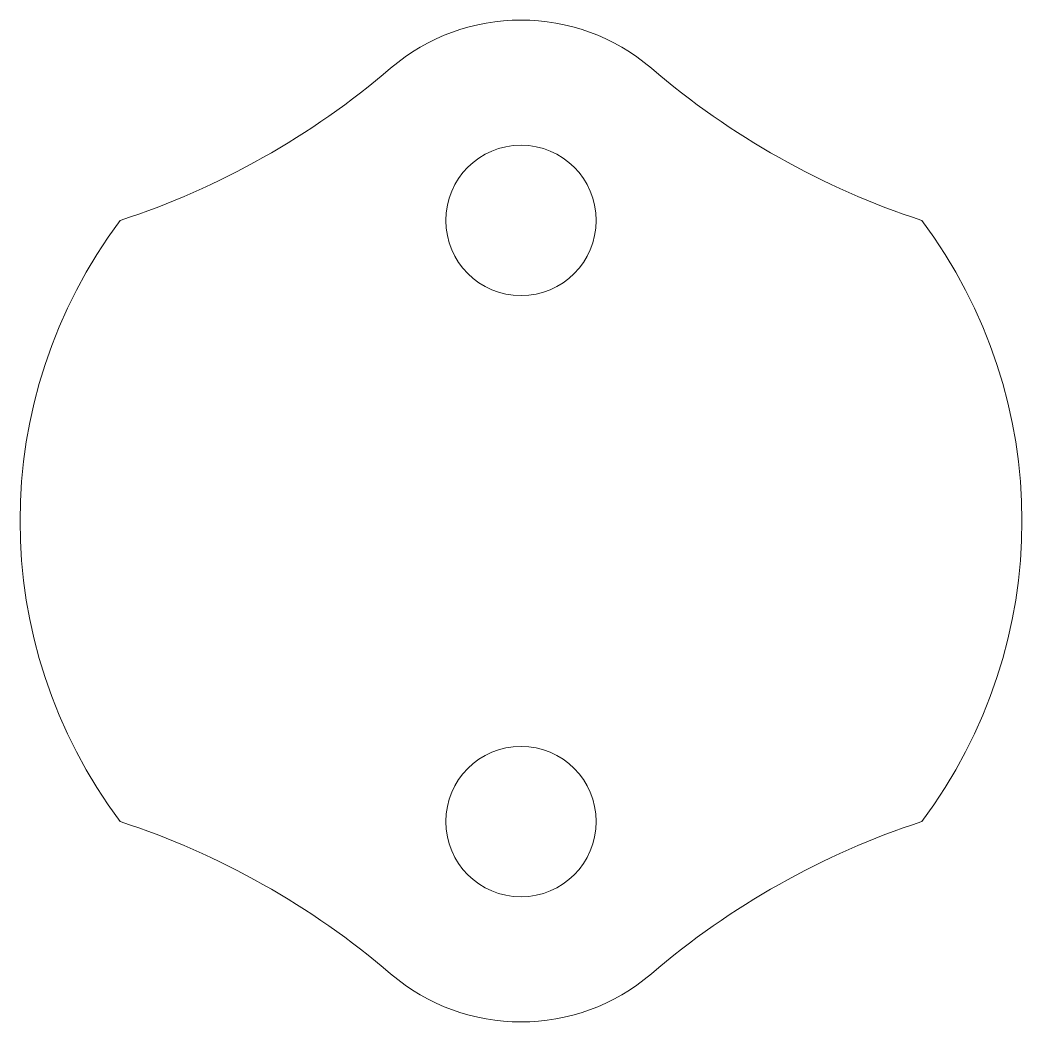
# Model space of a CAD drawing. Header units: inches. Extents: x -0.63 to 0.63, y -0.25 to 1.
import ezdxf

# ---------------------------------------------------------------- set-up
doc = ezdxf.new("R2010")
doc.units = ezdxf.units.IN
doc.header["$MEASUREMENT"] = 0

msp = doc.modelspace()

# ---------------------------------------------------------------- linework, layer by layer
at = {"color": 7, "linetype": 'Continuous', "lineweight": 15}
for centre in [(0, 0.75), (0, 0)]:
    msp.add_circle(centre, 0.0938, dxfattribs=at)
for centre, radius, start, end in [((0, 0.75), 0.25, 49.4257, 130.5743), ((-0.8107, 1.6967), 0.9964, 288.1691, 310.5743), ((0.8107, 1.6967), 0.9964, 229.4257, 251.8309), ((0, 0.375), 0.625, 143.1301, 216.8699), ((0, 0.375), 0.625, 323.1301, 36.8699), ((-0.8107, -0.9467), 0.9964, 49.4257, 71.8309), ((0.8107, -0.9467), 0.9964, 108.1691, 130.5743), ((0, 0), 0.25, 229.4257, 310.5743)]:
    msp.add_arc(centre, radius, start, end, dxfattribs=at)

doc.saveas('drawing.dxf')
